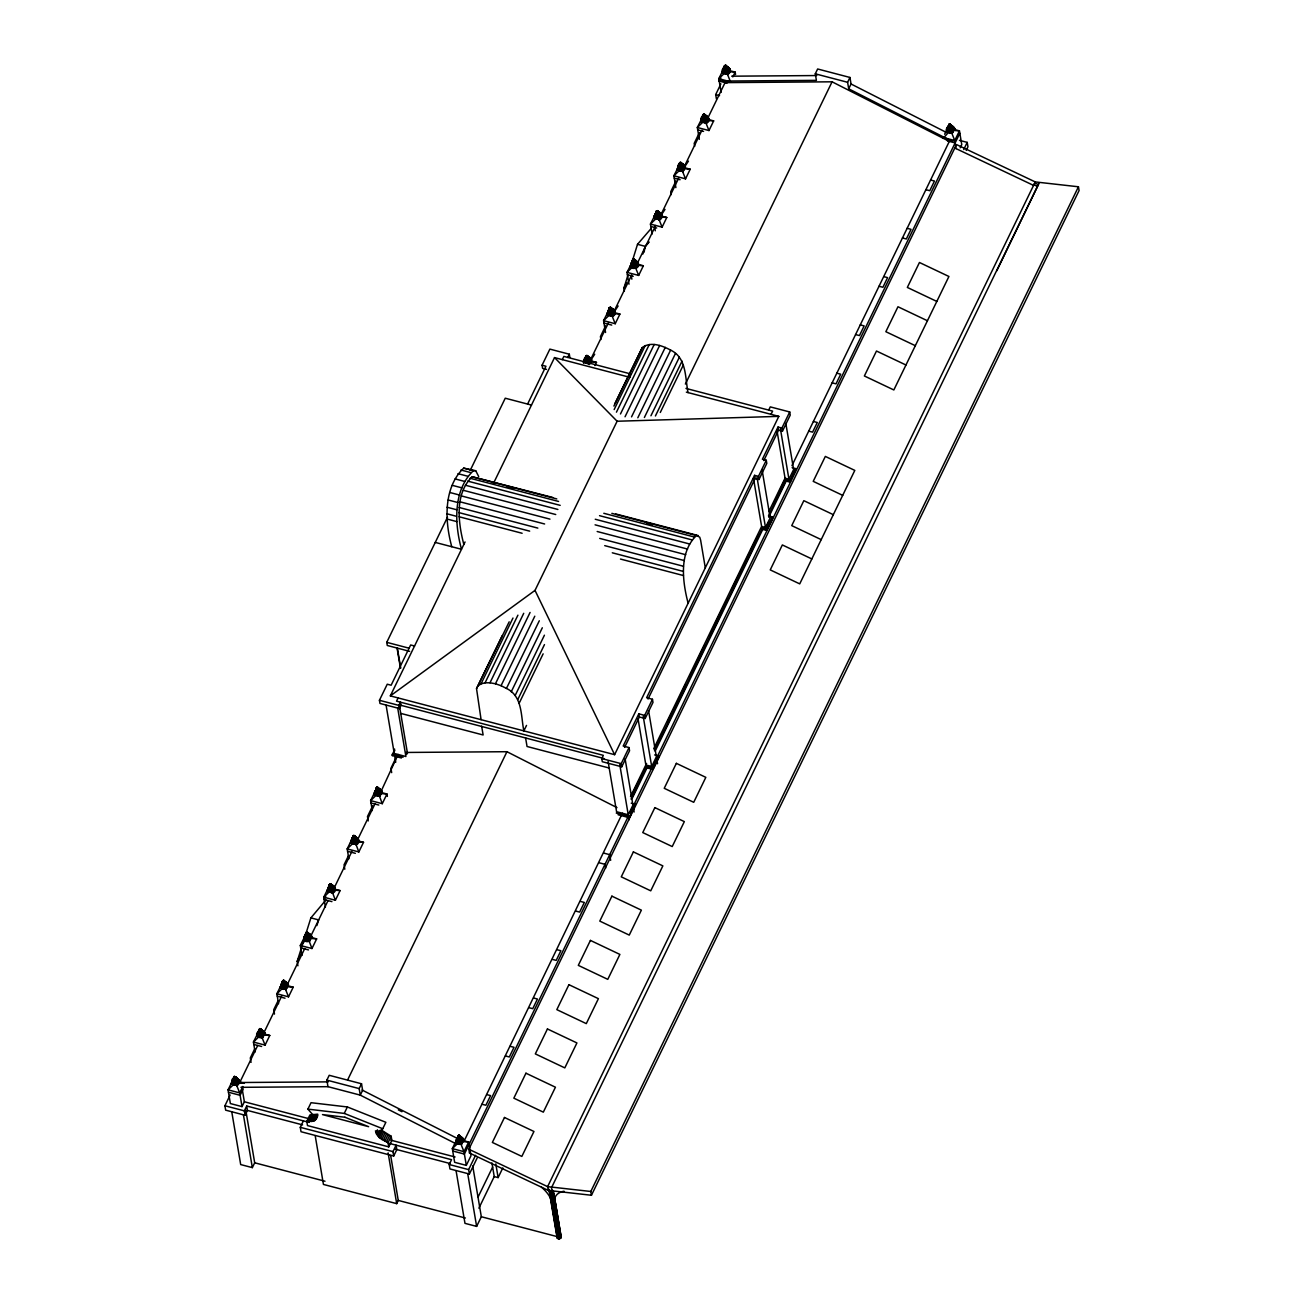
<?xml version="1.0" encoding="UTF-8"?>
<svg xmlns="http://www.w3.org/2000/svg" width="1304" height="1304" viewBox="0 0 1304 1304"><rect width="100%" height="100%" fill="white"/><g stroke="black" fill="none" stroke-linecap="round" stroke-linejoin="round"><path stroke-width="1.5" d="M638.504 263.294L636.205 268.053C623.051 270.89 638.373 253.057 630.451 266.538L636.189 268.086C641.177 266.815 636.694 257.149 634.787 263.115L635.961 267.206L630.614 265.772L633.483 259.056M657.672 210.873C656.091 210.922 657.183 210.792 653.891 218.257L659.628 219.789C665.562 217.263 659.009 209.634 656.026 211.558M683.068 171.509L677.493 169.194L679.677 164.581L677.314 169.96L683.068 171.509L685.431 166.716L679.612 162.772L677.314 169.96L683.068 171.476L685.382 166.7M704.779 115.469L703.492 114.703L700.753 121.68L706.507 123.212C712.473 120.701 705.855 113.04 702.905 114.98M949.997 123.978L946.525 131.655L952.279 133.187L954.642 128.411L949.312 124.027L950.551 125.445M232.878 1079.793L234.068 1077.332C238.502 1077.446 241.827 1082.092 237.23 1085.564L231.493 1084.015C230.808 1080.56 237.246 1072.507 235.617 1079.924L237.23 1085.564L231.493 1084.015L234.296 1076.925L236.236 1077.577L235.617 1079.924L232.878 1079.793L235.828 1080.576L237.035 1078.115L235.731 1080.25L233.008 1079.533L234.133 1077.169L236.236 1077.577L235.405 1079.256L236.643 1077.837M282.658 981.863L283.685 980.266L284.533 981.097M352.976 836.989L354.003 835.408L354.835 836.239M609.147 308.135C612.13 306.228 618.683 313.84 612.75 316.383L607.012 314.834L609.294 307.646L611.543 308.266L611.25 311.069L608.528 310.336L609.913 307.646L611.022 308.624M944.65 134.247L948.921 125.755L953.338 126.814L948.758 125.38L949.964 123.978L950.681 125.249L949.084 125.706M282.446 981.472L283.359 982.124M282.528 981.667L283.767 980.282L284.321 981.733M306.098 933.566L307.125 931.985L307.76 933.452M329.537 885.269L330.564 883.688L331.2 885.155M353.677 837.266C350.564 835.228 356.595 835.701 353.954 837.233M458.128 1136.697L459.155 1135.116L459.986 1135.947M585.92 357.752L586.604 355.633M610.06 309.015C607.338 307.972 612.554 306.945 610.337 308.999M703.818 115.86C700.655 114.41 707.127 113.432 704.095 115.844M724.616 66.781L725.823 65.477L726.279 66.667M950.355 125.608L948.758 125.38L949.345 124.01L948.676 124.956M329.521 886.133L327.353 890.583L332.699 892.017L327.353 890.583L330.368 883.884M352.96 837.836L350.792 842.302L356.139 843.737L350.792 842.302L354.411 835.701L356.367 844.617L350.613 843.069L353.237 836.304L355.976 837.038L354.851 839.303L352.145 838.586C353.368 831.773 363.311 841.928 356.367 844.617L350.613 843.069L353.596 835.619L354.101 836.744M459.79 1136.583L458.486 1135.817L455.764 1142.793L461.518 1144.341L463.882 1139.549L458.845 1135.507L458.829 1136.974M609.359 309.602L607.175 314.052L612.75 316.383L607.012 314.834L610.533 307.239L609.62 307.825M948.937 130.677L949.1 131.688L946.525 131.655L948.888 126.276L954.12 127.678C951.953 140.832 940.966 126.586 951.284 125.2L950.355 126.537L948.611 126.08L950.323 124.271M282.446 981.244L284.305 980.722L283.636 982.108M306.799 933.843C303.767 932.246 309.276 931.741 307.076 933.827M307.059 932.148L305.951 932.735L307.532 932.279M376.204 788.089L376.872 787.143L378.274 787.942M378.078 788.578L377.443 787.111L374.052 794.788L379.806 796.288L376.872 787.143L376.416 788.692M457.916 1136.094L459.546 1135.409M459.595 1136.746C457.72 1137.137 459.122 1133.013 459.252 1136.664C466.082 1148.742 450.793 1145.075 458.389 1136.028L461.697 1137.186L460.312 1140.006L456.922 1139.109L458.666 1135.605L459.644 1135.865L459.089 1136.958M502.284 635.586L476.531 688.61L481.094 719.678M585.708 356.432C586.197 354.052 589.196 356.758 586.898 357.296M634.233 259.17L633.255 258.909L631.967 262.055L634.689 262.772L635.798 260.507L633.222 258.925L630.549 266.032L636.189 268.086L633.01 266.587L627.012 272.373L629.001 284.19M661.943 214.997L659.628 219.757L653.891 218.257L656.613 211.281L658.634 211.818L657.705 213.155L656.108 212.422L657.363 212.128C659.612 210.922 656.091 210.368 656.173 211.052M702.97 114.752L704.551 114.296L704.991 117.898L702.285 117.181L703.41 114.834L705.497 115.225L704.567 116.561L702.84 116.105L704.551 114.296M726.083 66.83L724.47 65.803L726.475 66.031M950.534 124.418L948.741 124.581M282.512 980.95L283.49 980.478M352.83 836.092L354.199 835.603L354.215 837.168C355.128 833.37 348.738 841.178 354.965 839.646L356.367 837.331L353.205 836.386L352.015 838.847M634.461 260.344L634.021 259.072L632.587 259.838M724.47 65.966C727.241 64.792 723.427 67.237 725.839 66.96C722.123 62.445 729.229 70.416 723.785 68.379L724.91 66.031C729.066 66.194 732.75 71.084 728.007 74.409L722.253 72.877L724.6 65.754M235.307 1077.984L234.28 1078.164C233.334 1076.142 235.421 1075.833 234.541 1078.196M259.92 1030.421L260.148 1028.628L261.093 1029.394M307.565 933.615C306.065 929.165 299.675 944.389 309.488 941.195L311.852 936.419L306.57 932.327M330.238 885.546L330.971 883.982L330.515 885.53M377.117 788.969L377.85 787.404M451.771 546.735C444.811 521.437 443.181 487.745 463.67 468.136L475.732 470.744L478.698 476.531M435.259 542.415L461.502 549.277C454.542 523.98 452.896 490.288 473.385 470.679L475.732 470.744M463.833 544.453C458.226 523.018 454.411 493.825 472.178 476.759L552.717 497.443M586.621 357.312L587.028 355.454L587.811 359.35L585.088 358.633L587.354 355.748M610.191 307.353L609.799 308.983L610.842 308.803M634.266 260.507L633.239 260.686L633.874 258.877L632.668 259.48M656.939 212.438L657.069 210.775L657.966 211.052M704.584 115.632C703.101 114.964 703.834 112.78 704.91 115.274M688.121 603.23C682.514 581.796 678.699 552.603 696.45 535.536L699.726 537.166L700.623 540.133L705.301 567.811M948.758 125.38L950.111 125.64L949.067 125.265L947.47 128.493L951.268 129.52L952.833 126.341L948.953 125.526L946.916 130.09L951.806 131.394C958.88 125.885 945.318 123.065 946.769 130.612L951.969 132.014L950.404 124.711L948.823 125.005L950.111 125.64L949.508 124.581L946.769 130.612C961.928 134.1 939.059 133.464 948.888 126.276L954.12 127.678M260.882 1030.03C259.235 1025.922 258.388 1036.419 256.872 1036.24L262.609 1037.772L264.989 1032.996L260.735 1029.312L259.219 1030.144M282.854 981.994L284.174 981.015L283.115 980.852L280.311 987.943L286.065 989.459L283.196 980.364L288.428 984.699L286.049 989.491L280.311 987.943L282.658 982.711L280.474 987.177L285.82 988.611L280.474 987.177L284.093 980.559M303.913 938.88L309.26 940.314L303.913 938.88L306.326 932.963L309.097 933.615L307.988 935.881L305.266 935.164L306.554 932.572L307.614 932.719L309.488 941.195L303.75 939.662L306.652 932.474L308.282 933.094L307.565 934.544L305.821 934.088L307.662 934.886L309.097 933.615L307.874 935.555C303.571 933.697 305.022 937.315 308.477 937.527L310.042 934.349L306.261 933.142L304.125 938.098L309.015 939.402L311.037 935.327L306.114 934.006L303.979 938.619L309.178 940.021L311.33 935.685M729.066 68.052L724.682 66.749L722.253 72.877L728.007 74.409L730.322 69.617L724.568 68.118L730.11 69.259L728.007 74.409L727.159 73.529L730.468 81.761L718.814 78.696L724.682 66.749L728.545 67.564L726.98 70.742L727.844 73.823L722.367 72.356L724.796 66.504L727.991 67.123L726.98 70.742L723.182 69.715L724.731 66.553L728.545 67.564L726.801 70.09L723.41 69.194C722.4 66.292 727.42 65.363 725.562 65.363M329.57 885.481L327.19 891.365L332.927 892.914C339.773 890.339 330.271 880.363 328.836 886.606L331.428 887.6L332.732 885.465L329.733 884.764L327.19 891.365L332.927 892.881L335.242 888.106L333.025 890.078L340.099 890.583L335.405 900.249L323.751 897.185L329.586 885.367L333.482 886.068L331.917 889.23L332.927 892.914L327.19 891.365L330.091 884.177L331.053 884.438L331.917 889.23L328.119 888.22L329.651 885.041L334.15 886.704L332.275 890.502L327.728 889.279L329.586 885.367L327.907 888.741L332.275 890.502L327.826 889.018M708.61 118.061L706.361 122.625L700.998 120.636L703.149 115.779L701.405 119.316C715.603 125.526 694.087 123.326 703.378 114.899L705.92 115.502L704.682 116.904L702.693 116.382L703.492 114.703L705.073 114.98L704.47 116.235L702.986 115.844L704.633 114.736L703.589 115.143M587.322 363.213L583.801 362.088C586.099 358.323 587.713 352.748 584.355 361.534L585.903 358.029L583.736 362.349L587.305 363.311M657.314 210.58L653.989 217.735L659.482 219.202L654.119 217.214L656.271 212.356L654.526 215.893C660.949 216.855 660.443 220.832 654.054 217.475L656.238 212.878L654.119 217.214L659.628 219.789L656.45 218.29L650.435 224.076L652.13 234.019M703.133 116.023L697.314 127.499L699.319 139.316M644.176 251.965L644.763 248.037M233.921 1077.903L231.867 1082.45L236.676 1083.461L232.03 1081.929C230.368 1077.283 239.251 1075.458 235.731 1080.25L233.139 1079.256L234.133 1077.169M259.692 1029.704C261.843 1027.731 257.116 1031.154 257.801 1033.078L261.599 1034.105L262.609 1030.486L259.398 1029.72L257.41 1034.153L261.974 1035.36L263.848 1031.578L262.055 1035.669L257.41 1034.153L259.3 1030.111L263.163 1030.926L261.599 1034.105C266.032 1041.488 250.841 1036.256 259.219 1030.861L264.451 1032.263L262.3 1036.599L257.1 1035.197L259.48 1029.475M463.05 1138.474L461.046 1142.532L456.156 1141.228L458.193 1136.664L456.4 1140.429L460.866 1141.929L462.578 1137.968M679.71 164.076L677.314 169.96L679.661 164.875M288.168 984.324L285.902 988.905C278.6 991.399 280.099 982.01 284.011 982.499L284.631 981.26L283.066 980.918L282.381 982.385L284.125 982.841C286.538 979.385 280.702 981.994 284.142 981.912M458.552 1136.517L459.578 1135.425L456.318 1140.707L460.948 1142.239L456.156 1141.228M950.502 124.891L948.953 124.825M306.522 932.246L307.206 931.985M330.01 884.03C330.548 886.133 329.928 882.4 329.961 885.416L331.151 884.047L329.325 884.666M377.394 788.953L378.209 787.73L376.351 787.583M587.648 355.927L586.164 355.796L587.142 355.666L583.573 363.131M459.073 1135.295L458.649 1135.214M681.112 162.576C676.727 164.222 683.915 162.218 680.215 162.772L677.705 168.395L682.514 169.406C675.961 171.737 677.933 161.435 682.073 163.522L681.128 164.858L679.547 164.125L680.101 162.348L681.34 163.75M725.643 65.2L726.035 65.493M609.441 308.722L611.755 308.396L610.924 310.059C607.631 308.559 608.153 311.786 611.348 311.395L612.603 315.796L607.11 314.313M952.05 132.307L946.704 130.873L952.132 132.6L954.381 128.036L948.872 126.847L946.525 131.655L949.067 125.265L950.241 126.195L951.056 125.086L949.263 124.662L947.698 127.955L951.268 129.52M724.861 65.542L724.193 67.58L727.991 67.123L726.589 69.438L723.655 68.656L724.877 66.113L727.616 66.83C724.421 70.22 728.398 64.418 725.04 66.928L722.628 71.312L727.518 72.616L729.539 68.541L724.616 67.237C714.934 74.23 737.624 75.534 722.481 71.834L724.796 66.504L728.186 67.27L726.801 70.09L724.193 67.58L725.578 65.673M583.947 361.567L588.756 362.561C578.047 364.761 591.446 348.755 583.947 361.567C594.119 369.814 591.723 352.944 586.36 357.263L587.664 356.546M682.073 163.522L679.971 163.114L677.966 167.613C684.518 168.395 683.883 173.024 677.428 169.455L679.857 163.587L681.633 163.277L679.922 162.951L680.378 164.141M624.371 291.216L623.882 288.282L628.023 274.899M630.989 265.348L637.509 244.321L651.348 228.265M642.905 254.003L645.284 246.358L649.066 241.973M259.007 1029.541L260.686 1028.872M260.197 1030.404L261.093 1029.622M310.874 935.164L306.13 933.762L307.972 933.028M376.204 788.301L378.209 788.382L378.013 787.469M609.555 308.885L611.234 308.217M632.994 260.588L634.673 259.92M457.916 1136.306L460.296 1136.224L459.578 1137.691L457.851 1137.218L459.693 1138.017L461.127 1136.746L460.002 1139.028L457.166 1138.571L460.1 1139.354L461.502 1137.039L460.002 1139.028L457.166 1138.571L458.389 1136.028M557.378 1236.208C555.39 1239.044 561.47 1239.843 561.127 1236.746L554.428 1196.909M297.915 965.791L297.182 961.39L310.89 917.886L325.918 899.988M316.872 925.596L318.665 919.923L310.89 917.886M234.101 1077.006L235.584 1077.446L234.818 1078.18M353.042 835.799L353.922 836.239M657.216 212.422L657.167 210.645M679.922 162.951C682.514 161.191 678.276 164.434 681.144 163.929M725.823 65.803L725.839 66.96M458.372 1135.458L459.334 1135.719M949.426 124.842C951.284 122.902 946.459 125.771 950.665 127.547L947.926 127.417L949.149 124.874L951.887 125.608L950.665 127.547M376.579 788.268L379.415 788.757L378.29 791.023L375.585 790.289L378.404 791.349L379.806 789.034L378.6 792.001L375.21 791.104L378.796 792.653L380.36 789.474L376.66 787.453M953.811 127.319L948.921 125.885L946.916 130.09L951.724 131.085L947.079 129.552L949.116 124.956L952.083 125.755L950.877 128.216L948.057 127.156L949.182 124.809L946.525 131.655M682.334 168.786L683.964 164.972L682.334 168.786L678.047 167.352L679.906 163.277L682.481 163.782L681.242 165.2L682.416 169.096L677.868 167.874L679.84 163.44L682.872 164.059L683.622 164.663L682.057 167.825L678.259 166.814L679.791 163.636L678.373 166.537M727.257 71.687L728.903 67.889L727.257 71.687L722.986 70.253L724.828 66.178L727.811 66.977L726.589 69.438L723.785 68.379L724.877 66.113L723.916 68.118L726.491 69.112L727.811 66.977M947.926 127.417L949.084 125.037L952.279 125.901L951.072 128.868L947.698 127.955L949.345 124.548L950.844 124.956L950.241 126.195L948.758 125.803L949.345 124.548M632.994 259.936L630.826 264.989L635.716 266.293L637.086 261.55L635.358 265.038L631.185 263.93L632.994 259.936L635.993 260.653L634.983 263.767L631.609 262.854L632.962 260.018L630.989 264.451L635.635 265.983L630.826 264.989L633.353 259.349L634.755 259.855L632.521 260.979L634.689 262.772L632.098 261.778L633.092 259.692L635.195 260.099L634.266 261.436L632.521 260.979L633.255 259.447L634.592 260.132M701.405 119.316L703.312 115.062L706.507 115.926L705.855 120.799L701.308 119.577L703.655 114.491L702.986 115.844L704.567 116.561L705.285 115.111L703.492 114.703L701.911 117.979L705.497 119.544L707.061 116.366L705.301 118.892L701.911 117.979L703.573 114.589L705.073 114.98L702.986 115.844M634.575 262.446L634.983 259.969L633.173 259.561L632.375 261.24L634.575 262.446L635.798 260.507L633.027 259.855L631.837 262.316L634.787 263.115L632.098 261.778L633.173 259.561L634.755 259.855L632.668 260.181L632.864 259.252M633.923 260.213L633.271 259.382L632.668 260.702L634.151 261.093L633.255 258.909L633.239 260.686L632.587 260.067L634.412 259.789M704.714 114.361L703.541 115.73L703.182 114.393L704.356 115.763L702.986 115.225L703.589 114.507M231.59 1083.494L233.823 1078.93L231.59 1083.494L237.083 1084.977L231.656 1083.233L233.823 1078.783L231.493 1084.015L234.264 1076.387L235.633 1077.609M377.133 787.502L374.052 794.788L379.806 796.337L382.17 791.544L377.964 789.393M607.012 314.834L609.913 307.646L610.875 307.907L610.712 309.39L608.935 309.537L611.348 311.395L608.528 310.336M632.782 261.452L630.451 266.538L632.978 260.164L634.151 261.093L634.983 259.969M656.222 213.155L653.891 218.257L656.417 211.884L658.976 217.377L654.429 216.171L656.417 211.884L655.814 212.959L658.015 214.149L659.628 212.503L658.422 215.47L655.048 214.573L656.434 211.655L659.433 212.356L658.227 214.818L655.276 214.035L656.499 211.492L658.634 211.818M677.314 169.96L679.857 163.587L681.242 165.2L682.481 163.782M703.101 116.578L700.753 121.68L703.296 115.306L704.47 116.235L705.285 115.111M730.37 69.634L723.916 68.118L724.975 65.901L726.784 66.308L725.953 67.433L724.796 66.504L722.253 72.877L724.828 72.91L724.649 71.899M332.927 885.612L331.721 888.578L328.347 887.682L329.733 884.764L332.927 885.612L331.721 888.578L333.482 886.068L329.651 885.041L329.113 886.068L331.314 887.274L332.536 885.334L329.83 884.519L328.706 886.867L331.526 887.926L332.927 885.612L329.7 884.846L328.347 887.682L331.917 889.23M587.452 357.508L590.549 358.453L588.674 362.251L584.111 361.029L586.099 356.611L584.73 359.431L588.104 360.344L584.974 358.893L586.181 356.351L589.31 357.377L588.104 360.344L588.837 362.871L590.696 358.633M636.189 260.784L635.178 264.402L631.38 263.392L632.913 260.213L631.185 263.93L635.537 265.674L630.989 264.451L632.978 260.164L630.549 266.032M461.502 1137.039L460.491 1140.658L456.71 1139.631L458.601 1135.458M260.392 1028.644L258.029 1032.556L261.207 1032.801C257.931 1033.583 257.638 1029.557 260.686 1031.138L261.615 1029.801L259.512 1029.394L258.388 1031.741L261.11 1032.475L261.615 1029.801L259.594 1029.264L257.915 1032.817L259.333 1029.916L260.458 1030.323L259.414 1030.29M706.361 122.625L700.867 121.158L703.296 115.306L702.693 116.382L705.301 118.892L706.687 116.072L703.28 115.16L701.487 119.055L705.774 120.49L707.404 116.675L705.774 120.49M654.119 217.214L656.417 211.884L655.537 213.497L658.227 214.818L655.407 213.758L656.531 211.411L659.042 212.079L657.803 213.481L655.814 212.959L656.776 211.069L657.754 211.329L657.477 212.34L656.026 211.77M682.872 164.059L681.552 166.195L678.976 165.2L679.971 163.114L678.716 165.738L681.666 166.521L682.677 163.929L679.938 163.196L678.846 165.478C684.176 168.2 677.672 158.746 677.558 168.933L682.921 170.922L685.17 166.341M706.312 115.779L704.991 117.898L702.416 116.92L703.41 114.834L706.312 115.779L705.105 118.24L702.155 117.458L703.345 114.98L706.507 115.926L705.105 118.24L702.285 117.181L703.296 115.306L700.998 120.636L706.279 122.331L700.933 120.897L703.101 116.3L700.753 121.68M661.014 213.758L657.803 212.764L661.161 213.921L659.156 217.996L654.266 216.692L656.499 211.492L659.237 212.21L658.129 214.492L655.407 213.758L656.694 211.167L657.754 211.329L657.591 212.813L656.108 212.422L656.857 211.199M702.155 117.458L703.296 115.306L701.144 120.115L706.034 121.419L707.73 117.018L705.855 120.799M233.709 1077.577L235.062 1078.017L234.312 1076.843L233.709 1078.18L235.193 1078.571L235.796 1077.332L234.247 1076.99L233.416 1078.718L235.405 1079.256L235.356 1077.088L234.296 1076.925L233.139 1079.256M255.111 1052.002L253.432 1042.059L259.284 1030.225L263.669 1031.415L259.252 1030.47L256.969 1035.718L262.463 1037.185L264.728 1032.621M259.007 1029.752L260.458 1030.323L259.757 1028.66L259.088 1030.404L260.686 1031.138C263.033 1029.361 258.632 1028.122 258.942 1030.665L260.784 1031.464L258.795 1030.942L259.414 1029.867L263.163 1030.926L261.403 1033.453L262.609 1030.486L261.11 1032.475L258.518 1031.48L259.512 1029.394L262.218 1030.193L260.996 1032.132L258.795 1030.942L259.675 1029.149L260.735 1029.312L260.784 1031.464L262.022 1030.062L261.207 1032.801L258.388 1031.741M287.891 983.966L285.739 988.302L280.539 986.916L281.957 983.835M281.827 983.461L284.549 984.178L285.853 982.042L284.647 984.504L281.697 983.721L282.887 981.26L286.049 982.189L284.647 984.504L281.827 983.461L282.952 981.097L285.657 981.912L284.435 983.852L282.234 982.645L283.066 980.918L285.054 981.504L284.125 982.841L282.528 982.108L284.093 981.015L282.528 981.504M306.293 933.045L305.136 935.441L306.326 932.963L309.488 933.909L308.086 936.223L305.266 935.164C308.869 929.035 302.724 936.712 307.988 935.881L309.292 933.762L308.086 936.223L305.136 935.441L306.358 932.882M329.553 885.726L327.418 890.322L332.618 891.724L334.769 887.388M331.151 884.617L329.961 885.318L331.493 884.666L329.945 884.324L329.26 885.791L331.102 886.59L331.705 884.797L330.89 885.921L329.716 884.992L328.836 886.606L331.314 887.274L332.341 885.188L331.102 886.59L329.113 886.068L330.515 883.998L329.407 885.53L330.89 885.921L331.493 884.666L329.993 884.275L327.728 889.279L332.373 890.811L327.565 889.801L329.7 884.846L333.123 885.758M352.276 838.309L354.753 838.977L355.78 836.907L354.541 838.309L352.699 837.51L353.384 836.043L354.933 836.386L353.4 837.119L354.492 836.141L353.514 835.897L352.553 837.771L354.753 838.977L355.976 837.038L353.27 836.239L352.276 838.309L354.851 839.303L356.171 837.184L353.172 836.467L351.77 839.385L355.356 840.933L356.921 837.771L352.846 837.233L354.427 837.967L355.373 836.63L353.351 836.092L351.77 839.385L355.161 840.298L356.921 837.771L353.042 836.956L347.174 848.904L348.869 858.847M377.394 787.583L375.992 789.49L378.193 790.68L379.415 788.757L376.889 787.453M381.632 790.811L379.497 795.147L374.297 793.745L376.432 789.148L374.052 794.788L379.806 796.288L382.121 791.528L379.904 793.5L386.962 794.006L387.369 796.402M589.31 357.377L587.908 359.692L585.219 358.372L586.295 356.139L588.316 356.677L587.387 358.013L585.789 357.28L587.892 356.432L586.376 356.025L585.219 358.372L587.811 359.35L589.115 357.231L587.908 359.692L585.088 358.633M610.484 308.51C607.957 309.553 612.261 306.978 609.229 308.999L610.826 309.733L611.755 308.396L609.734 307.858L608.169 311.151L611.739 312.699L613.304 309.537L611.543 312.047L608.169 311.151L609.555 308.233L607.745 312.21L612.098 313.971L607.55 312.748L609.392 309.064L603.573 320.654L605.561 332.487M725.154 65.689L722.628 71.312L727.436 72.307L722.807 70.791L725.057 65.787L726.996 66.439L726.067 67.775L724.339 67.303L726.181 68.101M675.879 187.613L673.875 175.795L679.694 164.32L677.558 168.933L682.758 170.319L684.893 165.983M458.111 1137.414L455.944 1142.011L461.29 1143.445L456.009 1141.75L458.128 1137.153L455.764 1142.793L458.111 1137.561L455.944 1142.011L461.355 1143.755L463.621 1139.174M461.323 1136.892L460.1 1139.354L457.296 1138.294L458.421 1135.947L461.127 1136.746L459.904 1138.685L457.427 1138.033L458.535 1135.751L460.508 1136.354L459.578 1137.691L457.997 1136.958L459.089 1135.588M729.539 68.541L724.649 66.977L729.229 68.215L727.355 71.997L722.807 70.791L724.796 66.504L726.067 67.775M682.677 163.929L681.454 165.869L678.976 165.2L679.857 163.587L677.868 167.874L679.857 163.587L679.254 164.663L681.242 165.2L679.4 164.402M235.405 1079.256L233.563 1078.457L234.247 1076.99L235.796 1077.332L233.709 1078.18L235.307 1078.913L236.024 1077.446L234.215 1077.039L233.008 1079.533L235.828 1080.576L237.035 1078.115M232.536 1080.592L233.954 1077.691L232.226 1081.391L236.578 1083.151L232.03 1081.929L234.003 1077.495L236.839 1077.984L235.617 1079.924L233.416 1078.718L234.247 1076.99L236.236 1077.577M375.943 789.686L374.786 792.164L379.154 793.924L374.607 792.702L376.465 788.773L374.786 792.164L378.975 793.288L380.703 789.8L378.6 792.001L379.986 789.181M586.115 357.182C588.903 355.568 583.279 356.481 584.306 360.507L588.674 362.251L584.208 360.768M609.913 307.646L609.229 308.999L611.332 308.135L609.816 307.744L607.745 312.21L612.016 313.645L613.972 310.173L610.891 309.227M659.824 212.65L658.895 217.067L660.851 213.595L658.976 217.377L654.608 215.633L656.645 211.215L658.194 211.558L656.482 211.248M724.193 67.58L724.796 66.504L723.182 69.715L727.176 71.378L722.986 70.253L725.024 65.836L726.572 66.178L725.953 67.433L724.486 67.042M678.259 166.814L682.236 168.46L678.047 167.352L680.215 162.772L679.547 164.125M951.056 125.086L950.355 126.537L949.067 125.265L947.079 129.552L951.627 130.775L947.258 129.031L949.002 125.314L948.464 126.358L950.453 126.879L951.887 125.608M259.594 1029.264L258.795 1030.942L259.643 1029.198L261.191 1029.541L260.686 1031.138M282.528 982.108L283.212 980.755L282.381 982.385L284.223 983.183L285.054 981.504L282.952 981.097L281.957 983.183L284.435 983.852L285.462 981.765L284.223 983.183L282.234 982.645L283.033 980.967L284.842 981.374L284.011 982.499L282.528 982.108L287.434 983.444M329.113 886.068L329.912 884.389L331.705 884.797L331.004 886.264L329.26 885.791M353.351 836.092L352.553 837.771L354.541 838.309L355.373 836.63L353.27 836.239L355.144 836.516L354.427 837.967L352.699 837.51M586.474 355.943L585.789 357.28L587.273 357.687L588.104 356.562L586.295 356.139L585.496 357.834L587.697 359.024L588.919 357.084L587.485 358.355L585.496 357.834L586.344 356.09L587.892 356.432L586.376 356.025L584.73 359.431L588.3 360.996L589.506 357.524M609.538 308.461L610.712 309.39L611.543 308.266L609.734 307.858L608.935 309.537L609.767 307.793L611.332 308.135M460.931 1136.615L459.904 1138.685L457.704 1137.495L458.486 1135.817L460.296 1136.224L459.464 1137.349L457.997 1136.958L458.666 1135.605L460.084 1136.094L459.464 1137.349L457.997 1136.958M233.84 1078.636L231.656 1083.233L237.002 1084.667M264.451 1032.263L259.219 1031.008L256.872 1036.24L261.762 1036.892L265.087 1045.123L253.432 1042.059L259.431 1036.273M311.607 936.044L309.341 940.608L303.848 939.141L306.081 934.414M374.232 794.006L379.578 795.44L374.232 794.006L376.4 789.556M653.989 217.735L656.222 213.025L653.891 218.257M677.428 169.455L679.661 164.728M700.867 121.158L703.101 116.431M946.639 131.133L948.872 126.406M257.41 1034.153L259.252 1030.47L264.158 1031.904L262.137 1035.979L257.247 1034.675L259.3 1030.111M278.551 1003.705L276.872 993.778L282.723 981.945L287.597 983.624L285.576 987.698L280.686 986.378L282.821 981.423L286.049 982.189L284.842 985.172L281.468 984.259L282.919 981.178L281.697 983.721M282.104 983.249L280.849 985.857A28.101 16.447 -28.2 0 0 280.425 987.421L282.642 982.857L280.311 987.943L285.201 988.595L288.526 996.826L276.872 993.778L282.87 987.992M308.901 933.485L307.874 935.555L305.674 934.365L306.473 932.686L308.494 933.208L307.565 934.544L308.282 933.094L306.473 932.686L304.908 935.962L308.282 936.875L310.042 934.349L306.179 933.534L304.386 937.299L308.836 938.782L310.711 935.001L308.836 938.782L304.288 937.56L305.527 935.033M353.042 836.956L351.265 840.721L355.715 842.205L357.589 838.407L353.042 836.956L351.346 840.461L355.715 842.205L351.167 840.982L353.417 837.217M357.752 838.586L355.894 842.824L351.004 841.52L353.139 836.549L356.367 837.331L355.161 840.298L356.546 837.461L353.139 836.549M381.192 790.289L379.334 794.543L374.444 793.223L376.481 788.659L370.613 800.607L372.292 810.55M609.522 308.315L607.941 311.689L611.918 313.335L613.646 309.847L610.842 309.097M722.986 70.253L724.731 66.553M607.648 312.487L609.424 308.836L607.648 312.487L612.098 313.971L613.972 310.173L610.924 309.439M722.807 70.791L724.665 66.863L722.889 70.514L727.355 71.997M614.135 310.336L612.277 314.59L607.387 313.27L609.392 309.064L607.24 313.791L612.44 315.193L614.591 310.857M656.319 212.128L654.266 216.692L659.074 217.686L654.429 216.171L656.287 212.242M679.694 164.19L677.705 168.395L682.595 169.716L684.6 165.641L681.193 164.434M703.182 115.551L701.144 120.115L705.937 121.109L701.308 119.577L703.166 115.665M462.741 1138.131L460.866 1141.929L456.318 1140.707L458.291 1136.273M947.079 129.552L948.937 125.64L953.501 126.977L951.627 130.775L947.177 129.292L948.937 125.64M330.156 884.308L328.706 886.867L331.428 887.6L332.536 885.334M608.658 310.075L609.653 307.988L612.358 308.803L611.25 311.069L608.658 310.075L611.136 310.743L612.358 308.803L609.653 307.988L608.397 310.613M679.938 163.196L678.846 165.478L681.666 166.521L683.068 164.206L679.873 163.359L678.471 166.276L682.057 167.825M683.622 164.663L681.862 167.189L678.471 166.276L680.9 162.56L679.743 162.674M461.127 1136.746L458.323 1136.191L456.922 1139.109L460.491 1140.658M457.296 1138.294L458.568 1135.702M258.273 1032.018L259.447 1029.541L262.218 1030.193L261.11 1032.475M332.732 885.465L331.526 887.926L328.575 887.144L329.798 884.601M724.828 66.178L723.41 69.194L726.98 70.742M635.798 260.507L633.092 259.692L630.68 265.511L635.961 267.206M655.814 212.959L656.645 211.215L658.406 211.688L657.591 212.813L658.406 211.688M702.693 116.382L703.524 114.638L705.497 115.225M234.215 1077.039L232.65 1080.331L236.22 1081.88L237.784 1078.718L236.024 1081.228L232.65 1080.331L234.035 1077.414L237.23 1078.261L236.024 1081.228L237.426 1078.408L234.003 1077.495L232.226 1081.391C237.377 1087.617 240.914 1072.524 236.757 1083.771L231.867 1082.45M283.033 980.967L281.957 983.183L284.549 984.178L285.657 981.912L282.854 981.341L281.045 985.335L285.413 987.079L280.849 985.857L282.088 983.33M678.976 165.2L680.134 162.87L681.193 163.033L681.03 164.516L681.845 163.391L680.052 162.984L679.254 164.663L680.085 162.935L681.633 163.277M631.185 263.93L632.978 260.164L631.609 262.854L635.178 264.402M654.608 215.633L656.417 211.884L655.048 214.573L658.618 216.122L654.82 215.095L656.434 211.655L654.608 215.633L658.797 216.757L660.688 213.432L657.721 212.503M678.047 167.352L679.857 163.587L678.716 165.738M701.911 117.979L703.296 115.306L701.487 119.055L705.676 120.18L701.699 118.517L703.231 115.339M953.501 126.977L951.545 130.465L947.258 129.031L949.067 125.265L948.187 126.895L950.763 127.873L952.083 125.755M996.794 270.792L1038.391 184.565C1030.633 180.522 1035.62 188.77 1038.391 184.565M238.127 1079.027L236.399 1082.516L232.422 1080.869L233.954 1077.691M306.652 932.474L305.967 933.827L307.451 934.218L308.054 932.963L306.505 932.621L304.484 937.038L308.755 938.472L304.68 936.5L306.212 933.322L307.337 933.745M328.575 887.144L329.733 884.764M357.263 838.081L355.536 841.585L351.558 839.923L353.172 836.467M378.975 793.288L374.998 791.642L376.53 788.464C379.497 788.61 373.514 790.24 374.607 792.702L379.236 794.234L374.444 793.223M306.163 933.648L300.311 945.481L311.966 948.53L316.66 938.88L309.586 938.375L311.803 936.402L309.504 941.162L303.75 939.662L306.114 934.006L310.548 934.838L306.179 933.534L304.484 937.038L308.657 938.163L310.385 934.658M586.115 356.514L584.306 360.507L588.577 361.942L590.549 358.453L587.485 357.72M587.403 357.377L590.207 358.127L588.495 361.632L584.502 359.969L586.034 356.791L584.616 359.708M458.323 1136.191L456.498 1140.169L460.768 1141.603M947.258 129.031L948.953 125.526M409.635 651.348L387.288 645.48L386.75 642.334L447.517 517.166M470.255 470.304L505.251 398.209L531.478 405.088M399.399 708.545L398.877 705.399L400.442 702.171L400.964 705.317L399.399 708.545L379.969 703.443L379.431 700.297L387.255 684.209L391.135 685.219L410.662 644.975L414.558 646.002M546.49 369.374L542.611 368.364L542.073 365.218L549.88 349.113L569.326 354.215L569.848 357.361M527.598 404.061L545.952 366.245L542.073 365.218M686.344 392.145L778.814 416.367L614.608 754.674L390.336 695.896L465.055 541.959M493.401 483.539L554.526 357.589L629.848 377.329M398.111 697.933L396.546 701.161L603.328 755.342L601.78 758.569L602.301 761.715L621.747 766.801L629.555 750.713L629.017 747.567L623.198 746.035L638.813 713.842L644.649 715.374L645.17 718.504L639.351 716.988L638.813 713.842M562.301 359.627L563.866 356.416L630.794 373.955M567.762 357.426L569.326 354.215M722.628 71.312L724.616 67.237M233.905 1078.017L228.053 1089.834L230.368 1103.559L242.022 1106.607L244.37 1101.782L241.925 1087.324M722.889 70.514L724.665 66.863M231.493 1084.015L233.856 1078.375L231.721 1082.988L236.92 1084.374L239.072 1080.038M401.42 757.983L392.276 755.587L394.607 749.083M726.996 83.13L719.221 81.093L720.786 77.865M392.276 755.587L394.819 750.354M583.247 362.512L585.936 357.475M656.254 212.617L650.435 224.076L662.106 227.14L666.784 217.475L660.965 215.942M327.728 889.279L328.967 886.736M584.111 361.029L585.969 357.231M632.864 260.539L631.087 264.19L635.537 265.674L637.411 261.876L635.456 265.364M259.235 1030.6L256.872 1036.24L259.414 1029.867L260.572 1030.796L261.403 1029.671M584.339 361.534L585.887 358.355M325.707 896.37L324.142 899.581L331.917 901.618M309.227 1122.402L246.7 1106.02L247.434 1110.421L245.103 1115.246L225.657 1110.16L224.924 1105.759L230.123 1095.018M716.434 99.022L715.684 94.605L720.884 83.88M254.639 1049.035L250.303 1057.968L251.036 1062.385M278.078 1000.739L273.742 1009.687L274.476 1014.088M297.182 961.39L300.653 954.235M348.396 855.864L344.044 864.813L344.794 869.214M372.7 805.79L367.483 816.516L368.233 820.933M396.139 757.51L390.923 768.235L391.673 772.636M605.643 325.837L600.443 336.579L600.932 339.513M623.882 288.282L626.474 282.919M675.961 180.963L670.745 191.704L671.25 194.638M699.4 132.682L694.184 143.407L694.69 146.341M239.545 1080.755L237.246 1085.531L236.383 1084.667L239.708 1092.899L242.022 1106.607M615.227 323.718L611.902 315.486L612.847 313.547L619.922 314.052L615.227 323.718L603.573 320.654L609.571 314.867L612.766 316.334L615.064 311.575L611.266 310.564M638.667 275.421L635.341 267.19L636.287 265.266L643.361 265.772L638.667 275.421L627.012 272.373L632.815 260.898L630.68 265.511L636.042 267.499L630.614 265.772M239.822 1082.353L257.719 1045.466M263.864 1032.801L281.648 996.158M287.548 984.015L304.761 948.53M310.988 935.718L328.037 900.608M334.117 888.073L351.901 851.43M357.866 839.14L375.014 803.802M381.241 790.99L398.127 754.478M589.897 361.078L608.561 322.61M613.402 312.65L631.69 274.981M636.857 264.305L655.7 225.51M660.134 216.35L678.813 177.882M683.72 167.776L701.927 130.253M707.143 119.495L725.057 82.625L832.082 81.81L949.328 141.386L791.952 465.658M262.626 1037.739L264.94 1032.98M286.065 989.459L288.38 984.683M591.641 359.871L587.794 358.861L591.69 359.888L589.327 364.631L588.463 363.767M708.822 118.419L706.507 123.179L705.66 122.315L708.985 130.547L697.314 127.499L703.329 121.712M242.837 1086.46L239.708 1092.899L228.053 1089.834L234.052 1084.048M732.815 76.92L735.163 72.095L729.327 70.563M243.245 1088.856L240.115 1095.295L228.445 1092.23M265.087 1045.123L269.781 1035.457L263.946 1033.925M288.526 996.826L293.221 987.177L287.385 985.645M363.523 842.302L356.465 841.797L358.681 839.825L356.367 844.584L353.188 843.117L347.174 848.904L358.844 851.952L363.523 842.302L355.748 840.265M376.628 794.821L370.613 800.607L382.284 803.671L386.962 794.006L379.187 791.968M594.917 365.56L596.482 362.349L590.647 360.817M679.889 170.009L673.875 175.795L685.545 178.844L690.223 169.194L684.404 167.662M708.985 130.547L713.663 120.897L707.844 119.365M245.103 1115.246L244.353 1110.845L246.7 1106.02M614.999 403.343L642.302 347.532C650.745 341.208 662.367 345.658 670.647 350.124C686.882 357.801 685.007 377.785 688.056 392.585M476.531 688.61L509.179 621.829M613.907 406.049L642.302 347.532M478.112 685.839L481.029 683.866L512.977 618.031M614.151 409.57L645.219 345.56M481.029 683.866L485.072 682.823L517.916 615.162M616.433 412.178L649.278 344.517M231.77 1111.856L240.686 1164.57L252.34 1167.618L254.687 1162.793L245.771 1110.095M485.072 682.823L489.994 682.791L523.719 613.304M620.476 413.971L654.201 344.484M390.336 695.896L535.015 590.386L617.118 421.241L778.814 416.367M489.994 682.791L495.455 683.769L530.076 612.456M625.04 416.791L659.645 345.462M495.455 683.769L501.062 685.692L534.787 616.205M631.543 416.872L665.268 347.386M526.523 725.399L523.849 730.892C520.818 716.092 522.692 696.108 506.457 688.43L539.302 620.769M637.819 417.785L670.647 350.124M314.639 1120.609L316.448 1118.441L316.399 1115.442L312.52 1114.431L307.907 1109.133L311.037 1102.695L347.386 1106.966L385.87 1122.304L382.74 1128.742L379.301 1131.921L375.422 1130.91L379.187 1137.528L388.038 1142.663L388.739 1146.868L307.5 1125.58L306.782 1121.359L309.912 1114.92L317.752 1114.17L314.639 1120.609L306.782 1121.359M511.249 691.788L542.317 627.778M644.388 417.492L675.456 353.482M393.71 1156.012L392.977 1151.611L396.09 1145.173L396.84 1149.574L393.71 1156.012L301.028 1131.725L300.279 1127.324L303.408 1120.886M327.972 1086.672L326.864 1080.136L329.211 1075.295L361.518 1083.771L362.626 1090.307L360.279 1095.132L327.972 1086.672L240.914 1087.324M719.221 81.093L816.402 80.359L815.293 73.823L817.641 68.982L849.947 77.458L851.039 83.994L848.708 88.819L955.164 142.918L947.389 140.881M308.347 1121.603L311.477 1115.164M515.145 695.537L544.42 635.195M650.941 415.764L679.335 357.247M309.847 1121.684L312.976 1115.246M311.248 1121.636L314.362 1115.197M312.52 1121.424L315.649 1114.985M517.835 699.433L544.469 644.583M655.407 415.992L682.041 361.143M313.661 1121.081L316.774 1114.643M315.421 1119.989L317.768 1115.164M316.041 1119.272L317.605 1116.045M519.171 703.215L543.132 653.842M660.297 412.455L683.377 364.908M347.777 1079.63L506.946 751.707L616.971 807.616M685.366 384.093L832.082 81.81M307.907 1109.133L344.256 1113.404L347.386 1106.966M455.911 1143.738L360.279 1095.132L359.17 1088.595L361.518 1083.771M848.708 88.819L847.6 82.282L849.947 77.458M375.894 1133.029L377.459 1129.818M376.432 1134.154L377.997 1130.943M377.182 1135.295L379.529 1130.47M378.095 1136.42L381.224 1129.981L391.151 1136.224L391.868 1140.429L388.739 1146.868M379.187 1137.528L382.317 1131.09M380.426 1138.588L383.539 1132.149M381.779 1139.582L384.908 1133.143M383.246 1140.511L386.375 1134.072M384.794 1141.326L387.924 1134.887M386.408 1142.059L389.521 1135.621M388.038 1142.663L391.151 1136.224M768.708 410.092L770.273 406.881L789.719 411.966L790.24 415.112L782.433 431.216L778.537 430.19L778.015 427.044L781.895 428.071L782.433 431.216M771.039 414.33L772.604 411.119L685.969 388.413M315.193 1135.637L323.441 1184.439L396.693 1203.641L398.258 1200.413L390.662 1155.523M754.576 475.341L755.114 478.486L758.993 479.497L758.455 476.351L754.576 475.341L646.621 697.738L652.456 699.27L652.994 702.416L645.17 718.504M778.015 427.044L762.384 459.236L766.279 460.263L766.801 463.409L758.993 479.497M624.583 747.388L639.351 716.988M648.039 699.058L755.114 478.486M763.785 460.605L778.537 430.19M758.455 476.351L766.279 460.263M781.895 428.071L789.719 411.966M621.747 766.801L621.209 763.655L629.017 747.567M644.649 715.374L652.456 699.27M455.455 1142.174L452.325 1148.612L454.64 1162.32L466.31 1165.385L470.988 1155.719L470.271 1151.416L469.489 1153.029L548.25 1190.405L591.446 1195.263L1079.076 190.547L1078.441 186.782L1035.246 181.924L956.484 144.548L468.853 1149.248L469.489 1153.029M456.4 1140.429L458.177 1136.778M477.182 1157.936L469.375 1174.024L449.945 1168.938L449.195 1164.521L451.543 1159.696L388.38 1143.152M463.833 1139.533L461.518 1144.293L458.34 1142.826L452.325 1148.612L463.996 1151.676L466.31 1165.385M630.517 796.565L646.572 763.476M653.646 748.887L761.617 526.457L753.467 478.258M768.855 511.527L785.057 478.161L776.891 429.978M464.094 1141.114L622.415 813.24M632.424 794.315L646.067 766.214L638.047 718.765M655.195 747.404L663.198 730.925M667.632 721.764L685.415 685.154M689.849 675.994L704.959 644.877M709.392 635.733L727.176 599.106M731.609 589.962L749.392 553.336M751.169 549.685L758.276 535.031M773.337 504.012L784.405 481.176M631.038 799.107L646.784 766.654L652.619 768.17L652.831 769.442L646.996 767.909L646.784 766.654M654.494 750.762L762.547 528.153L766.426 529.163L766.638 530.418L762.758 529.408L762.547 528.153M785.986 479.856L786.198 481.111L790.077 482.138L789.865 480.883L785.986 479.856L768.48 515.911L772.359 516.938L772.571 518.193L766.638 530.418M632.114 798.553L646.996 767.909M655.586 750.207L762.758 529.408M768.692 517.166L786.198 481.111M761.617 526.457L765.497 527.468L770.191 517.818L762.041 469.619M785.057 478.161L788.936 479.187L793.631 469.522L785.807 423.344M766.491 527.126L768.838 522.285M766.426 529.163L772.359 516.938M789.865 480.883L795.799 468.641L792.131 467.68M790.077 482.138L795.799 468.641M627.827 817.315L464.387 1154.056L452.732 1151.008M630.028 812.816L631.576 809.588M634.005 804.617L651.038 769.49M653.467 764.519L655.015 761.308M959.842 133.252L657.216 756.793L658.764 757.2L652.831 769.442M618.112 814.772L629.392 817.722L635.113 804.242L631.234 803.215M652.619 768.17L658.553 755.945L654.657 754.918M629.392 817.722L635.113 804.242M960.2 147.808L961.765 144.581L959.434 130.873L953.615 129.34M469.375 1174.024L468.625 1169.623L475.569 1155.311M963.737 149.536L967.209 142.38L959.434 140.343M966.215 150.367L967.959 146.781L967.209 142.38M478.144 1196.925L492.635 1167.08M478.894 1208.189L494.232 1176.583L491.918 1162.924M494.232 1176.583L498.128 1177.593L502.806 1167.944M456.058 1170.633L464.974 1223.348L476.628 1226.396L481.323 1216.746L472.733 1165.988M1035.246 181.924L547.615 1186.64L548.25 1190.405M1039.174 182.951L551.527 1187.667L559.872 1238.604L551.282 1190.959L549.049 1190.079M591.446 1195.263L590.81 1191.481L1078.441 186.782M630.451 266.538L632.782 261.305M374.297 793.745L376.4 789.409M280.539 986.916L282.658 982.564M303.979 938.619L306.098 934.283M257.035 1035.457L262.381 1036.892L257.035 1035.457L259.219 1031.008M303.848 939.141L306.081 934.87M376.4 789.996L374.052 794.788L376.4 789.686L374.166 794.266L379.66 795.75L381.909 791.169M329.521 886.573L327.19 891.365L329.521 886.264L327.288 890.844L332.781 892.327L335.046 887.747M631.495 263.131L632.913 260.213M375.112 791.365L376.53 788.464L377.769 789.344L378.584 788.219L376.872 787.697L377.541 788.659L376.285 788.333L377.883 788.741M351.672 839.662L353.4 837.119M304.794 936.239L306.212 933.322L310.042 934.349M354.933 836.386L354.329 837.624L352.846 837.233L353.596 836.011M377.035 787.73L378.372 788.089L377.769 789.344L376.285 788.953L376.954 787.6L378.796 788.349L377.981 790.012L375.992 789.49M378.584 788.219L377.867 789.686L376.139 789.213L377.981 790.012L379.219 788.61L378.193 790.68L375.715 790.028L378.29 791.023L379.611 788.887L378.404 791.349L375.454 790.566M456.807 1139.37L458.242 1136.469L459.367 1136.876M635.195 260.099L633.173 259.561L632.375 261.24L634.363 261.778L635.993 260.653L634.787 263.115L631.967 262.055M587.811 359.35L588.919 357.084L586.213 356.285L588.316 356.677L587.485 358.355L585.643 357.557L587.387 358.013M609.587 308.135L612.554 308.934L611.348 311.395L612.75 309.081L611.543 312.047L612.945 309.227M356.171 837.184L354.965 839.646L352.145 838.586M262.43 1030.339L261.207 1032.801L262.609 1030.486L259.447 1029.541L257.605 1033.616L261.876 1035.05M730.11 69.259L724.6 67.775L722.253 72.877L724.6 67.498L729.832 68.9L727.697 73.236L722.481 71.834M683.247 164.353L681.862 167.189L683.068 164.206L679.84 163.44M682.416 169.096L684.29 165.298M706.197 122.038L708.333 117.702M659.319 218.616L661.47 214.28M635.879 266.896L638.031 262.56M659.482 219.202L661.731 214.638M636.042 267.499L638.308 262.935M589 363.49L591.152 359.154M612.603 315.796L614.869 311.216M589.163 364.077L591.429 359.513M309.684 934.055L308.282 936.875L309.488 933.909L306.261 933.142M235.323 1078.278L238.29 1079.19L236.578 1083.151L232.128 1081.668M328.347 887.682L329.716 884.992L327.907 888.741L332.096 889.866L333.824 886.378M284.631 981.26L282.838 981.57L281.24 984.797L285.038 985.808L286.603 982.645L282.772 981.619L282.234 982.645M286.945 982.955L285.413 987.079L280.947 985.596L282.74 981.831L286.603 982.645L284.842 985.172L286.244 982.336L282.821 981.423L281.468 984.259L285.038 985.808M263.995 1031.741L259.414 1029.867L257.605 1033.616L261.794 1034.74L263.506 1031.252M358.192 839.108L356.057 843.427L350.857 842.042L352.993 837.429L350.613 843.069L353.188 843.117M237.083 1084.977L239.349 1080.397M358.47 839.466L356.22 844.03L350.727 842.563M953.175 126.651L951.447 130.155L947.47 128.493M459.171 1136.208L458.063 1136.159L460.084 1136.094L458.535 1135.751L456.498 1140.169L460.687 1141.293L462.415 1137.805L459.595 1137.055M463.344 1138.816L461.208 1143.152L456.009 1141.75M701.308 119.577L703.296 115.306M656.108 212.422L656.792 211.069M633.353 259.349L632.668 260.702L634.266 261.436M654.429 216.171L656.417 211.884M374.607 792.702L376.432 789.018M357.426 838.244L353.009 837.315L351.167 840.982L355.813 842.514L351.004 841.52M232.03 1081.929L233.872 1078.245M305.511 935.115L304.288 937.56L308.934 939.092L304.125 938.098M282.072 983.412L280.849 985.857L285.495 987.389L280.686 986.378M456.318 1140.707L458.144 1137.023M678.471 166.276L679.857 163.587M947.698 127.955L949.067 125.265M723.916 68.118L724.796 66.504M233.416 1078.718L236.024 1077.446M379.073 793.598L380.703 789.8M355.633 841.895L357.589 838.407M332.194 890.176L334.15 886.704M376.595 788.415L377.867 789.686L378.796 788.349L376.791 787.812L378.796 788.349M658.227 214.818L659.628 212.503L656.466 211.558M950.877 128.216L952.279 125.901M634.689 262.772L635.993 260.653L633.027 259.855M611.25 311.069L612.554 308.934M726.393 68.77L727.616 66.83M706.116 115.632L704.893 117.572L702.416 116.92M683.981 167.857L688.447 161.109M660.541 216.138L665.007 209.39M613.662 312.715L618.129 305.984M590.223 361.012L594.689 354.264M632.782 259.431L633.728 258.942M609.343 307.711L610.81 307.467M305.951 932.735L306.717 932.197L306.522 933.713L308.054 932.963M457.981 1135.882L457.981 1136.517M331.933 884.927L329.83 884.519L331.933 884.927L331.004 886.264L329.716 884.992L328.119 888.22L332.096 889.866M952.833 126.341L951.072 128.868L952.474 126.048L949.051 125.135M681.845 163.391L680.802 163.831M705.92 115.502L704.682 116.904L702.84 116.105M659.042 212.079L657.803 213.481L655.961 212.682L657.705 213.155M634.363 261.778L635.602 260.36M612.163 308.657L610.924 310.059L609.082 309.26L610.826 309.733M951.692 125.477L950.453 126.879L948.611 126.08M645.953 245.576L648.61 242.56M724.828 72.91L718.814 78.696L721.128 92.405M943.232 138.289L949.1 131.688M329.749 891.398L323.751 897.185L325.429 907.128M306.31 939.695L300.311 945.481L301.99 955.424M730.322 69.617L728.088 71.59L735.163 72.095L735.57 74.491M681.405 162.772L679.531 163.049L680.362 162.478M681.112 163.033L679.922 162.625M949.361 124.32L950.127 125.738M725.823 66.863L726.344 66.292M704.731 114.915L703.052 115.029L703.557 115.811M657.852 211.492L656.173 211.623L657.705 212.21M656.662 212.21L657.982 211.672M610.794 307.907L609.832 308.298M587.37 356.204L586.001 356.302M949.345 125.233L950.632 125.07M376.66 787.779L377.638 787.714M378.03 788.04L376.351 788.154L377.541 788.464M307.532 932.735L306.032 933.012L306.538 933.794M282.919 980.934L283.881 980.543M284.272 981.195L282.593 981.309M261.615 1029.801L259.838 1029.182M260.833 1029.475L259.17 1029.606L261.191 1029.541M259.936 1028.954L259.088 1029.785L260.963 1029.655M235.062 1076.55C233.09 1076.273 235.535 1077.316 234.084 1076.68M234.296 1077.609L235.584 1077.446M307.027 932.05L307.956 932.816M233.905 1076.729L233.709 1077.74M950.013 125.526L950.844 124.956L949.296 124.614L948.464 126.358L949.296 124.614L951.284 125.2M378.372 788.089L376.84 788.741M331.004 885.334L329.407 884.927M551.804 1190.813L560.345 1238.36L551.804 1190.813L559.351 1238.767L550.728 1190.992L558.813 1238.8L550.19 1190.911L558.275 1238.718M656.923 210.775L656.678 211.982M610.044 307.353L609.799 308.559M306.342 932.327L305.967 933.387M282.723 980.657L283.636 980.738M725.024 65.396L725.823 65.412M679.873 164.011L680.9 162.495M610.533 307.239L611.152 308.429M354.623 835.848L353.4 835.456M459.334 1135.328L458.519 1135.246L459.921 1136.387M633.222 258.925L634.526 259.349M633.842 259.969L632.864 259.708M610.565 308.738L609.229 308.38M586.344 357.084L587.142 357.117M376.823 787.16L378.209 787.73M354.166 836.972L352.911 836.434L354.199 835.994M307.222 933.338L306.163 932.833M234.28 1077.74L235.453 1076.713M731.691 76.186L816.744 75.55M405.968 752.457L506.946 751.707M237.181 1082.548L328.298 1081.864M680.916 164.059L679.612 163.326M235.03 1077.919L233.775 1077.381M610.582 308.836L609.294 308.2M329.961 885.318L329.993 883.737M235.062 1078.017L234.035 1078.066M706.589 120.392L713.663 120.897M683.166 168.689L690.223 169.194M666.784 217.475L659.726 216.969L658.781 218.909L662.106 227.14M589.408 361.844L596.482 362.349M286.147 986.672L293.221 987.177M262.707 1034.952L269.781 1035.457M237.328 1082.727L244.402 1083.233M590.81 1191.481L547.615 1186.64L468.853 1149.248M283.62 980.445L284.386 980.755M607.387 313.27L612.195 314.28L607.55 312.748M257.247 1034.675L262.055 1035.669M586.148 356.432L588.919 357.084M729.832 68.9L724.6 67.645L722.432 72.095L727.762 73.529M704.616 116.137L707.567 116.855L704.6 115.926M333.987 886.541L329.57 885.595L334.46 887.046L332.455 891.121L327.565 889.801M235.356 1078.473L238.29 1079.19M815.293 73.823L847.6 82.282M943.085 137.474L954.756 140.522L956.109 148.575M715.684 94.605L719.563 95.632M930.583 180.017L934.463 181.044L929.785 190.694L925.889 189.683M697.721 129.895L703.557 131.411M907.144 228.314L911.023 229.325L906.345 238.991L902.449 237.964M674.282 178.175L680.117 179.707M883.704 276.595L887.584 277.622L882.906 287.271L879.01 286.261M650.843 226.472L656.678 228.004M637.509 244.321L645.284 246.358M637.526 264.239L643.361 265.772M860.265 324.892L864.144 325.918L859.466 335.568L855.571 334.558M627.403 274.753L633.239 276.285M614.086 312.536L619.922 314.052M836.826 373.188L840.705 374.199L836.027 383.865L832.131 382.838M603.964 323.05L611.739 325.087M813.386 421.469L817.282 422.496L812.588 432.146L808.708 431.135M463.67 468.136L473.385 470.679M460.931 470.01L470.646 472.553M615.667 513.939L698.308 535.585M472.178 476.759L556.775 498.927M611.853 513.368L696.45 535.536M457.981 473.678L467.712 476.221M506.93 486.637L512.831 488.185M646.605 523.246L652.505 524.778M470.027 478.226L558.552 501.437M603.801 513.287L694.298 537.003M467.712 481.127L560.182 505.349M599.53 515.667L692 539.889M455.063 478.91L464.778 481.453M465.414 485.235L557.884 509.457M595.26 519.253L689.686 544.012M452.325 485.349L462.04 487.892M463.262 490.288L555.732 514.526M595.08 524.827L687.55 549.066M449.994 492.537L459.709 495.08M461.437 495.944L549.962 519.139M597.183 531.51L685.708 554.705M460.019 501.812L544.616 523.98M599.71 538.405L684.307 560.573M448.201 500.002L457.916 502.545M459.138 507.484L537.835 528.104M604.73 545.642L683.426 566.262M447.076 507.24L456.791 509.782M458.845 512.586L529.668 531.152M612.293 552.798L683.133 571.364M446.702 513.727L456.416 516.286M459.155 516.775L522.122 533.271M620.476 559.057L683.443 575.553M447.093 519.057L456.807 521.6M386.75 642.334L409.097 648.202M645.855 764.959L651.69 766.475L656.368 756.825L648.561 710.647M400.964 705.317L603.866 758.488M379.431 700.297L398.877 705.399M601.78 758.569L621.209 763.655M400.719 713.386L483.132 734.983L481.632 726.198M609.441 768.089L527.044 746.491L525.561 737.705M633.777 805.09L635.325 805.497M406.457 754.478L407.467 753.288L399.529 706.361M392.064 754.331L403.066 757.216M616.254 813.077L629.18 816.467M603.882 853.142L609.702 854.658L610.663 860.33M371.021 803.003L378.796 805.041M599.188 862.792L605.023 864.324L605.659 868.089M580.443 901.423L584.322 902.449L579.644 912.099L575.749 911.089M347.581 851.284L355.356 853.321M332.324 888.546L340.099 890.583M557.004 949.719L560.883 950.73L556.205 960.396L552.309 959.369M308.885 936.842L316.66 938.88M533.564 998L537.444 999.027L532.765 1008.677L528.87 1007.666M300.702 947.878L308.477 949.915M510.125 1046.297L514.02 1047.308L509.326 1056.974L505.43 1055.947M277.263 996.158L285.038 998.196M486.685 1094.578L490.581 1095.604L485.887 1105.254L482.007 1104.244M253.84 1044.455L261.615 1046.493M326.864 1080.136L359.17 1088.595M238.567 1081.717L242.446 1082.727M462.838 1140.478L468.674 1142.011L469.962 1149.655M244.37 1101.782L308.82 1118.669M390.711 1140.136L455.08 1156.99M247.434 1110.421L302.593 1124.879M395.161 1149.134L450.369 1163.608M224.924 1105.759L244.353 1110.845M449.195 1164.521L468.625 1169.623M300.279 1127.324L392.977 1151.611M481.323 1216.746L557.118 1236.599M254.687 1162.793L325.006 1181.228M398.258 1200.413L465.398 1218.017M259.088 1030.404L260.572 1030.796M724.975 65.901L726.996 66.439M609.767 307.793L611.543 308.266M586.344 356.09L588.104 356.562L587.273 357.687L586.115 356.742M353.384 836.043L355.144 836.516L354.329 837.624L353.156 836.695L351.346 840.461L355.536 841.585M329.945 884.324L331.705 884.797M308.282 933.094L306.505 932.621L305.674 934.365L307.662 934.886L308.494 933.208L306.391 932.816L309.097 933.615M457.704 1137.495L459.693 1138.017L460.508 1136.354L458.421 1135.947L455.764 1142.793L458.111 1137.691L455.878 1142.271L461.355 1143.755M233.563 1078.457L235.307 1078.913M948.872 126.553L954.381 128.036M948.057 127.156L950.763 127.873M701.699 118.517L705.497 119.544M681.161 164.222L684.127 165.135M681.242 164.483L684.453 165.478M677.493 169.194L682.84 170.628M655.537 213.497L658.015 214.149M634.282 260.8L637.574 262.055M607.941 311.689L611.739 312.699M607.175 314.052L612.521 315.486M584.502 359.969L588.3 360.996M583.801 362.088L587.273 363.017M377.932 789.181L381.029 790.126L379.154 793.924L374.704 792.424M374.998 791.642L378.796 792.653M353.009 837.315L357.899 838.749M351.558 839.923L355.356 840.933M304.68 936.5L308.477 937.527M259.398 1029.72L262.805 1030.633M258.518 1031.48L260.996 1032.132M232.422 1080.869L236.22 1081.88M257.507 1033.876L261.974 1035.36M559.84 1235.507L561.127 1236.746M344.256 1113.404L382.74 1128.742M654.82 215.095L658.797 216.757M631.38 263.392L635.358 265.038M257.801 1033.078L261.794 1034.74M456.71 1139.631L460.687 1141.293M258.029 1032.556L261.599 1034.105M307.565 934.544L305.967 933.827L307.451 934.218M954.805 148.02L1033.567 185.412M936.826 301.436L907.339 287.434L919.45 262.495L948.921 276.481L893.843 389.961L864.373 375.976L876.484 351.02L905.954 365.006M927.437 320.751L897.967 306.75L885.856 331.705L915.326 345.69M842.694 495.357L813.223 481.355L825.334 456.416L854.805 470.402L799.727 583.882L770.24 569.897L782.351 544.942L811.838 558.943M833.321 514.673L803.834 500.671L791.74 525.626L821.21 539.628M851.039 83.994L946.671 132.584M501.062 685.692L506.457 688.43M362.039 1090.014L458.258 1138.897M398.307 1109.883L401.925 1111.709M724.551 66.243L726.214 65.559L726.409 66.471M261.012 1029.182L259.643 1028.611L259.659 1030.29M307.825 932.458L307.891 933.256M683.068 171.476L682.22 170.612L685.545 178.844M554.526 357.589L617.118 421.241M535.015 590.386L614.608 754.674M382.284 803.671L378.796 794.429M358.844 851.952L355.356 842.726M335.405 900.249L331.917 891.007M311.966 948.53L308.477 939.304M634.021 260.539L634.412 259.235M553.059 1192.149L560.736 1238.018L552.684 1190.226L560.345 1238.36M947.78 127.808L948.187 130.204M723.508 69.047L723.899 71.427M780.444 428.983L788.936 479.187M757.005 477.264L765.497 527.468M654.738 227.483L655.293 230.792M635.178 266.179L635.341 267.19M631.299 275.78L631.869 279.154M611.739 314.476L611.902 315.486M658.553 755.945L658.764 757.2M656.58 758.08L657.542 763.736M643.198 716.287L651.902 767.746M625.121 758.928L632.929 805.122L628.251 814.772L616.58 811.724L608.088 761.52M633.141 806.377L634.103 812.033M619.759 764.568L629.098 819.808M549.717 1190.731L557.802 1238.539M549.326 1190.454L557.411 1238.246M548.886 1189.232L557.134 1237.887M495.813 1163.934L498.128 1177.593M397.296 647.86L400.687 667.941M397.101 648.267L400.491 668.349M397.753 708.317L405.903 756.516L394.248 753.451L386.098 705.252M467.712 1173.698L476.628 1226.396M394.786 756.597L395.731 762.253M388.119 1152.883L396.693 1203.641M281.55 984.112L281.957 986.509M258.111 1032.409L258.518 1034.789M243.44 1114.92L252.34 1167.618M561.144 1237.186L553.76 1193.372L560.997 1237.626M553.287 1191.823L554.607 1199.794A28.215 14.882 25.9 0 1 564.013 1191.22M553.336 1191.122L554.607 1199.794M950.502 124.336L950.681 125.249M724.665 65.591L724.47 66.602M657.852 210.938L658.031 211.851M585.985 355.845L585.789 356.758M541.47 1187.178A32.404 17.082 25.9 0 1 550.712 1198.784M352.96 837.983L350.613 843.069L352.96 837.983M282.772 981.619L281.045 985.335L285.217 986.443L281.24 984.797L282.772 981.619M282.626 983.183L280.311 987.943L282.642 983.151M461.6 1141.505L460.671 1143.445L463.996 1151.676L468.674 1142.011L461.6 1141.505M954.593 128.395L952.279 133.155L951.431 132.291L954.756 140.522L959.434 130.873L952.376 130.367L954.593 128.395L948.872 126.847L954.593 128.395M504.469 1117.479L492.358 1142.434L521.844 1156.42L533.955 1131.481L504.469 1117.479M525.952 1073.208L513.841 1098.164L543.328 1112.149L555.439 1087.21L525.952 1073.208M547.436 1028.954L535.325 1053.893L564.811 1067.894L576.922 1042.939L547.436 1028.954M568.919 984.683L556.824 1009.638L586.295 1023.624L598.406 998.668L568.919 984.683M590.419 940.412L578.308 965.367L607.778 979.353L619.889 954.414L590.419 940.412M611.902 896.158L599.791 921.097L629.261 935.098L641.372 910.143L611.902 896.158M633.385 851.887L621.274 876.842L650.745 890.828L662.856 865.872L633.385 851.887M654.869 807.616L642.758 832.571L672.228 846.557L684.339 821.618L654.869 807.616M676.352 763.345L664.241 788.301L693.728 802.302L705.823 777.347L676.352 763.345M344.908 1117.235L322.495 1114.594L368.641 1126.689L344.908 1117.235"/></g></svg>
